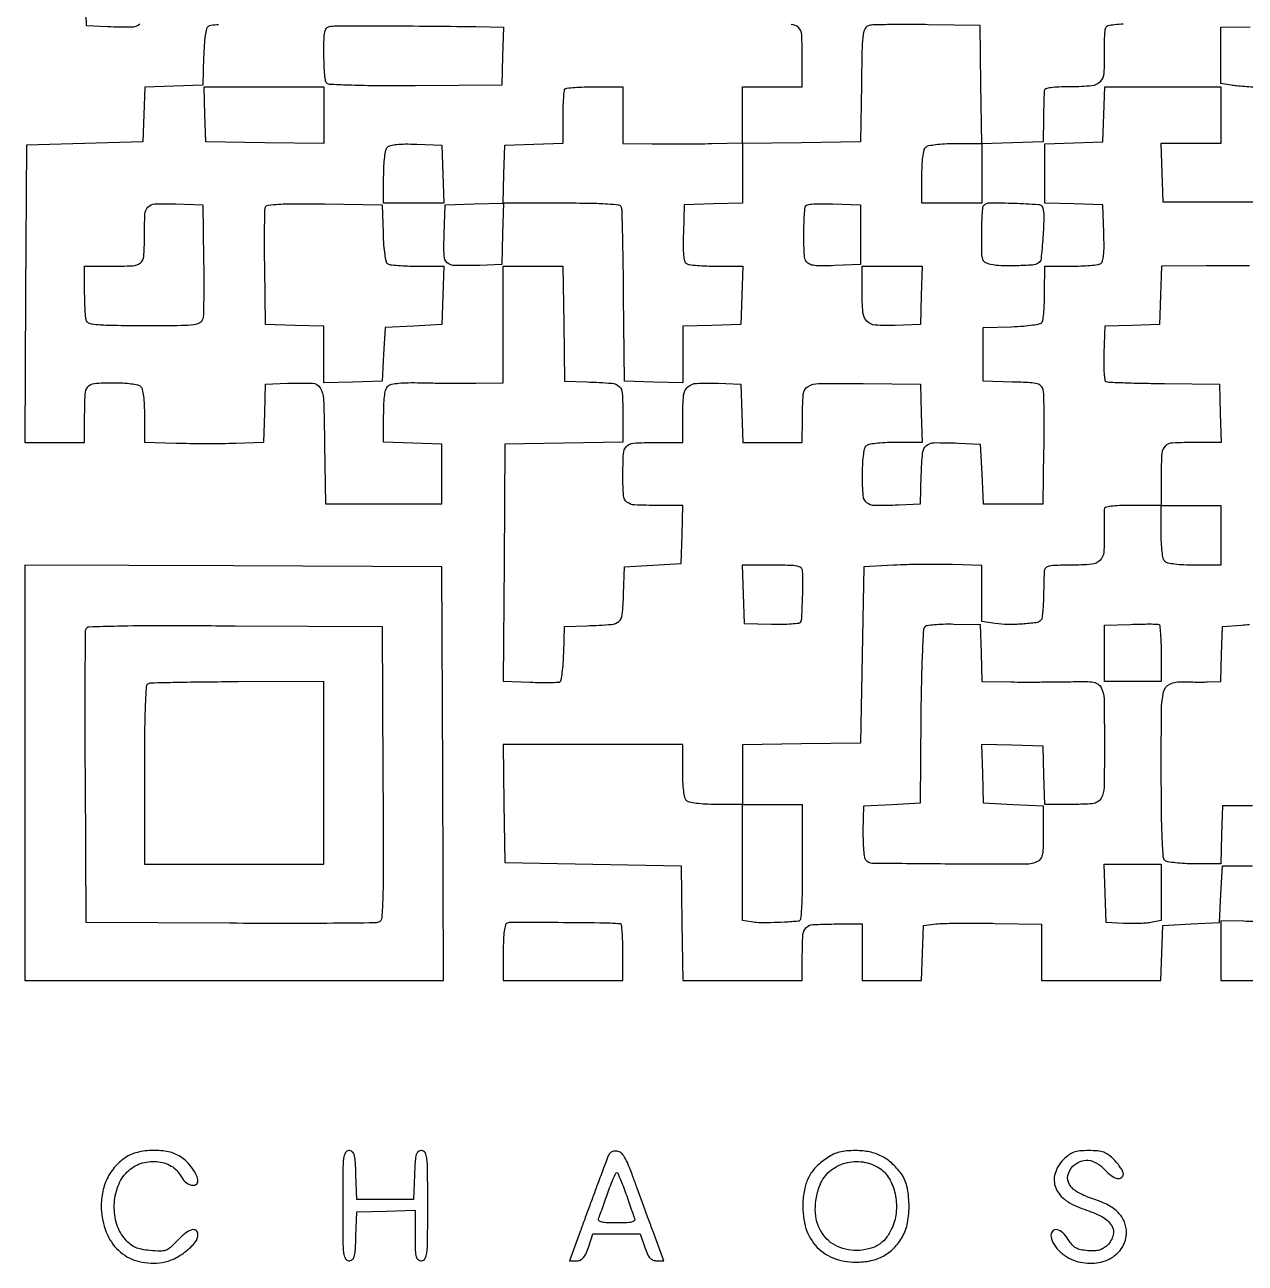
# Model space of a CAD drawing. Extents: x 156 to 936, y 100 to 969.
# Drawn here: x 156 to 543.7, y 100.2 to 493.7 of the extents above; entities that cross this region are included whole.
import ezdxf

# ---------------------------------------------------------------- set-up
doc = ezdxf.new("R2010")
doc.units = 0

msp = doc.modelspace()

# ---------------------------------------------------------------- linework, layer by layer
for points in [[(175.213788, 503.25), (175.5, 493.5), (182.400991, 493.179488, 0.013191), (189.980726, 493.027641, 0.17684), (192.545599, 493.98257, 0.194254)], [(217.562135, 493.748365, 0.008774), (215.143755, 493.504888, 0.112538), (214.292098, 493.201688, 0.195149), (213.75425, 492.447011, 0.020215), (213.326695, 490.262875, 0.020298), (212.991711, 487.292364, 0.009786), (212.792098, 483.467001), (212.5, 474.5), (203.288393, 474.212982), (194.076786, 473.925964), (193.788393, 465.212982), (193.5, 456.5), (175, 456), (156.5, 455.5), (156.240208, 408.25), (155.980417, 361), (165.490208, 361), (175, 361), (175, 368.918213, -0.01065), (175.157481, 376.310519, -0.159949), (176.052708, 378.690254, -0.206765), (178.102218, 379.772902, -0.019554), (183.906989, 380, -0.012415), (187.136184, 379.91981, -0.021121), (189.825282, 379.672007, -0.021703), (191.888147, 379.301898, -0.142062), (192.8, 378.8, -0.144554), (193.309648, 377.863269, -0.021162), (193.677128, 375.707542, -0.020418), (193.921568, 372.862112, -0.011217), (194, 369.366413), (194, 361.132827), (203.924009, 360.816413, 0.004653), (208.380343, 360.715829, 0.002928), (213.588033, 360.677263, 0.002939), (218.711705, 360.699443, 0.005384), (222.886973, 360.787036), (231.925929, 361.074071), (232.212964, 370.287036), (232.5, 379.5), (239.479083, 379.800912, -0.020449), (247.375868, 379.818265, -0.253026), (249.874462, 378.339682, -0.128108), (250.893739, 374.873171, -0.004158), (251.227984, 360.236474), (251.5, 341.5), (270, 341.5), (288.5, 341.5), (288.5, 351), (288.5, 360.5), (279.25, 360.787526), (270, 361.075052), (270, 369.415081, -0.009183), (270.074326, 373.461633, -0.02907), (270.330886, 376.158273, -0.04395), (270.773872, 377.962049, -0.138222), (271.47458, 378.978903, -0.125079), (272.589189, 379.508902, -0.024523), (274.802749, 379.834299, -0.020936), (277.814653, 380.000288, -0.00977), (281.72458, 379.975462, 0.003165), (285.717686, 379.89735, 0.001862), (290.492533, 379.851957, 0.001862), (295.264977, 379.842131, 0.00318), (299.25, 379.874114), (308, 380), (308, 398.5), (308, 417), (317.477441, 417), (326.954883, 417), (327.227441, 398.75), (327.5, 380.5), (334.5, 380.245668, -0.009063), (342.473925, 379.811123, -0.165247), (344.784819, 378.833819, -0.199221), (345.810214, 376.710381, -0.014145), (346, 370.003013), (346, 361.044131), (327.25, 360.772065), (308.5, 360.5), (308.238047, 322.823813), (307.976094, 285.147625), (316.591689, 284.823813, 0.006083), (319.954583, 284.738372, 0.008801), (322.926844, 284.751349, 0.005164), (325.413108, 284.831673, 0.129521), (326.059675, 285.031844, 0.216257), (326.409408, 285.55758, 0.00859), (326.748029, 287.894979, 0.013814), (327.031614, 290.748261, 0.009184), (327.206033, 294.031844), (327.5, 302.5), (334.5, 302.754332, 0.009206), (342.366323, 303.18527, 0.159803), (344.710509, 304.149036, 0.195196), (345.801646, 306.253839, 0.014923), (346.211203, 312.759315), (346.5, 321.5), (355.5, 322), (364.5, 322.5), (364.787526, 331.75), (365.075052, 341), (357.119313, 341, -0.010646), (349.687438, 341.158253, -0.161183), (347.306484, 342.060432, -0.206061), (346.224628, 344.125625, -0.019031), (346, 350.025201, -0.011643), (346.172277, 357.422529, -0.176212), (347.146066, 359.75553, -0.194364), (349.353769, 360.801887, -0.014665), (356.106989, 361), (365, 361), (365, 369.464816, -0.023427), (365.305339, 375.977918, -0.185863), (366.623507, 378.630306, -0.176675), (369.418233, 379.786611, -0.020779), (376.265532, 379.793496), (383.5, 379.5), (383.787526, 370.25), (384.075052, 361), (393.537526, 361), (403, 361), (403.013655, 368.25, -0.017697), (403.317578, 376.399845, -0.245617), (404.819339, 378.825455, -0.133098), (408.149979, 379.747568, -0.004198), (422.355061, 379.705756), (440.5, 379.5), (440.787526, 370.25), (441.075052, 361), (432.737526, 361, 0.01101), (429.190499, 360.921884, 0.020283), (426.315021, 360.678036, 0.021051), (424.141321, 360.311042, 0.145015), (423.2, 359.8, 0.144765), (422.689713, 358.86117, 0.021112), (422.322455, 356.697258, 0.020356), (422.078287, 353.838136, 0.011122), (422, 350.319052, 0.019851), (422.245842, 344.129415, 0.208391), (423.41302, 341.942745, 0.16774), (425.947407, 341.054179, 0.01198), (433.520917, 341.199088), (440.5, 341.5), (440.787398, 350.740334, -0.015844), (441.223546, 357.678762, -0.194277), (442.421808, 359.990355, -0.177046), (444.942653, 360.934395, -0.012739), (452.520917, 360.800912), (459.5, 360.5), (460, 351), (460.5, 341.5), (470, 341.5), (479.5, 341.5), (479.785177, 358.5, 0.003173), (479.854759, 365.173302, 0.004399), (479.826535, 371.156202, 0.002775), (479.730766, 376.178779, 0.054259), (479.525511, 377.712602, 0.131445), (478.849311, 378.942088, 0.140013), (477.664342, 379.633766, 0.049913), (475.361511, 379.982732, 0.004889), (469.740334, 380.212602), (460.5, 380.5), (460.5, 389), (460.5, 397.5), (469.467001, 397.792098, 0.009786), (473.292364, 397.991711, 0.020298), (476.262875, 398.326695, 0.020215), (478.447011, 398.75425, 0.195149), (479.201688, 399.292098, 0.112618), (479.504907, 400.144238, 0.008743), (479.748365, 402.568616, 0.011595), (479.922842, 405.501991, 0.008591), (479.984687, 408.75), (480, 417), (488.25, 417.015313, 0.009158), (491.503986, 417.080961, 0.01219), (494.455895, 417.266784, 0.009524), (496.89348, 417.526866, 0.110447), (497.791346, 417.849883, 0.190691), (498.391596, 418.675579, 0.03736), (498.721257, 420.518036, 0.025891), (498.863419, 423.325344, 0.007874), (498.791346, 427.58457), (498.5, 436.5), (489.25, 436.787526), (480, 437.075052), (480, 446.5), (480, 455.924948), (489.25, 456.212474), (498.5, 456.5), (498.788933, 465.25), (499.077866, 474), (517.538933, 474), (536, 474), (536, 465), (536, 456), (526.462474, 456), (516.924948, 456), (517.212474, 446.75), (517.5, 437.5), (536.5, 437.5), (555.5, 437.5)], [(504.987494, 493.926923, 0.020844), (502.183877, 493.695326, 0.020582), (500.114572, 493.350208, 0.205524), (499.411618, 492.856995, 0.112339), (499.143886, 492.074932, 0.010637), (498.971259, 490.044686, 0.013179), (498.879758, 487.585848, 0.010008), (498.90451, 484.888246, -0.022245), (498.803986, 478.315177, -0.177993), (497.610494, 475.584684, -0.180527), (494.94194, 474.298196, -0.023007), (488.464816, 474, 0.008077), (484.494947, 473.935868, 0.02805), (481.938839, 473.709338, 0.042242), (480.348671, 473.338836, 0.297425), (479.873218, 472.75, 0.016891), (479.81776, 471.927217, 0.00124), (479.747483, 469.664062, 0.001727), (479.679662, 466.963729, 0.001307), (479.623218, 464), (479.5, 456.5), (469.772197, 456.214056), (460.044395, 455.928112), (459.772197, 474.714056), (459.5, 493.5), (443, 493.747311, 0.003055), (436.517262, 493.804857, 0.004208), (430.692549, 493.771952, 0.002709), (425.805212, 493.676721, 0.050162), (424.272507, 493.483908, 0.20154), (422.978688, 492.554106, 0.104716), (422.301532, 490.647341, 0.02769), (421.991406, 486.638377, 0.001724), (421.772507, 474.736597), (421.5, 456.5), (402.75, 456.227935), (384, 455.955869), (384, 464.977935), (384, 474), (393.5, 474), (403, 474), (403, 483.393011, 0.013298), (402.809647, 490.54893, 0.19079), (401.767356, 492.820169, 0.18106), (399.429085, 493.823337, 0.011759)], [(546.273082, 473.880374, -0.005167), (543.454687, 474.080976, -0.005182), (540.932722, 474.313028, -0.016338), (539.25, 474.541226), (536, 475.090626), (536, 484.045313), (536, 493), (545.25, 493.075513, -0.000588)], [(545.051974, 417.088799, 0.000778), (537.65148, 417.096205, 0.001219), (531.287526, 417.077164), (517.075052, 417), (516.787526, 407.75), (516.5, 398.5), (507.8224, 398.212123), (499.144799, 397.924246), (498.8224, 389.332244, 0.009107), (498.751469, 385.655995, 0.020859), (498.864013, 382.887885, 0.020316), (499.11096, 380.889887, 0.266794), (499.565056, 380.334102, 0.081709), (500.39179, 380.165435, 0.001173), (505.438766, 379.984409, 0.003205), (511.306113, 379.825379, 0.002104), (518.065056, 379.713981), (535.5, 379.5), (535.787526, 370.25), (536.075052, 361), (528.119313, 361, 0.011676), (520.578687, 360.823888, 0.180709), (518.23551, 359.821417, 0.191194), (517.190859, 357.550484, 0.01333), (517, 350.393011), (517, 341), (508, 341, 0.007411), (503.748184, 340.936973, 0.026685), (501.046677, 340.712223, 0.039961), (499.371808, 340.344295, 0.305759), (498.890032, 339.75, 0.021386), (498.854352, 338.957349, 0.002081), (498.858084, 337.037004, 0.002635), (498.884137, 334.746891, 0.002082), (498.935698, 332.269587, -0.024858), (498.783962, 326.135349, -0.182142), (497.568505, 323.518124, -0.173507), (494.893929, 322.284701, -0.022131), (488.464816, 322, 0.005763), (483.678699, 321.944835, 0.044524), (481.455376, 321.694687, 0.123786), (480.344373, 321.161642, 0.204543), (479.877143, 320.25, 0.008838), (479.822244, 319.203559, 0.001261), (479.753027, 317.055868, 0.001434), (479.684826, 314.514369, 0.001223), (479.627143, 311.833805, -0.009236), (479.529377, 309.230824, -0.013198), (479.339132, 306.92745, -0.009086), (479.09755, 305.035051, -0.161355), (478.825222, 304.49236, -0.166175), (477.298973, 303.743, -0.014251), (472.905703, 303.308565, -0.019914), (468.203714, 303.166316, -0.034832), (464.32161, 303.47448), (460, 304.122546), (460, 312.992653), (460, 321.86276), (450.75, 322.18138, 0.007), (446.521873, 322.267784, 0.004027), (441.426563, 322.25953, 0.004022), (436.307538, 322.168824, 0.006705), (432, 322), (422.5, 321.5), (422, 293.5), (421.5, 265.5), (402.75, 265.227935), (384, 264.955869), (384, 255.477935), (384, 246), (375.7, 246, -0.011084), (372.171507, 246.07823, -0.020332), (369.306878, 246.322289, -0.021091), (367.139671, 246.689458, -0.144849), (366.2, 247.2, -0.144849), (365.689458, 248.139671, -0.021091), (365.322289, 250.306878, -0.020332), (365.07823, 253.171507, -0.011084), (365, 256.7), (365, 265), (336.477935, 265), (307.955869, 265), (308.227935, 246.25), (308.5, 227.5), (336.5, 227), (364.5, 226.5), (364.772559, 208.25), (365.045117, 190), (384.022559, 190), (403, 190), (403, 197.418213, -0.01257), (403.178205, 204.50542, -0.179949), (404.159562, 206.785965, -0.190034), (406.370658, 207.807402, -0.014293), (413.106989, 208), (422, 208), (422, 199), (422, 190), (431.461067, 190), (440.922134, 190), (441.211067, 198.75), (441.5, 207.5), (445.5, 208, -0.024712), (447.876822, 208.178455, -0.003716), (452.657812, 208.264968, -0.004165), (458.309506, 208.27814, -0.003586), (464.25, 208.199891), (479, 207.899782), (479, 198.949891), (479, 190), (497.961067, 190), (516.922134, 190), (517.211067, 198.75), (517.5, 207.5), (526.5, 208), (535.5, 208.5), (536, 217.5), (536.5, 226.5), (546, 226.5)], [(546, 245.5), (536.5, 245.5), (536.213055, 236.293865), (535.926109, 227.08773), (527.740991, 227.105717, -0.01149), (524.516553, 227.186914, -0.015377), (521.599829, 227.417544, -0.012524), (519.211511, 227.741226, -0.134037), (518.328904, 228.141997, -0.203711), (517.693221, 229.374592, -0.00709), (517.362729, 234.871762, -0.008766), (517.134691, 242.91734, -0.002236), (517.052121, 255.958658, -0.002509), (517.115253, 275.947928, -0.054291), (517.79866, 281.779865, -0.232048), (519.771254, 284.213452, -0.12062), (523.699036, 284.983256, 0.005923), (525.457357, 284.922221, 0.003212), (527.620468, 284.886683, 0.003199), (529.822526, 284.878746, 0.005053), (531.711067, 284.903108), (535.922134, 285), (536.211067, 293.75), (536.5, 302.5), (542.5, 303, -0.0113), (545.053739, 303.154797, -0.009486)], [(546.230203, 208.806102, -0.00274), (543.25, 208.860787), (536, 209.033563), (536, 199.516782), (536, 190), (555.5, 190)]]:
    msp.add_lwpolyline(points, format="xyb")
for points in [[(299.287526, 493.125854), (308.075052, 493), (307.787526, 483.75), (307.5, 474.5), (280, 474.359051, -0.002265), (267.070776, 474.351343, -0.007868), (258.714137, 474.515722, -0.004826), (252.753427, 474.784463, -0.24048), (251.765313, 475.359051, -0.115125), (251.474787, 476.172963, -0.008323), (251.241942, 478.566745, -0.01131), (251.074725, 481.461555, -0.008302), (251.015313, 484.676676, -0.006533), (251.065796, 489.187002, -0.043243), (251.314465, 491.424356, -0.106617), (251.831019, 492.614294, -0.192902), (252.712897, 493.176676, -0.046327), (254.862904, 493.379321, -0.00062), (268.21169, 493.381298, -0.001846), (283.14387, 493.309871, -0.001461)], [(346, 465), (346, 456), (355.25, 455.881396, 0.00287), (359.495149, 455.851333, 0.001617), (364.646875, 455.861081, 0.001613), (369.846075, 455.904511, 0.002643), (374.25, 455.978791), (384, 456.19479), (384, 446.634921), (384, 437.075052), (374.75, 436.787526), (365.5, 436.5), (365.208654, 427.58457, 0.007874), (365.136581, 423.325344, 0.025891), (365.278743, 420.518036, 0.03736), (365.608404, 418.675579, 0.190691), (366.208654, 417.849883, 0.110589), (367.107413, 417.52683, 0.009469), (369.555128, 417.266784, 0.012148), (372.519159, 417.080958, 0.009118), (375.787526, 417.015313), (384.075052, 417), (383.787526, 407.75), (383.5, 398.5), (374.25, 398.212474), (365, 397.924948), (365, 388.924948), (365, 379.924948), (355.75, 380.212474), (346.5, 380.5), (346.247402, 407.5, 0.001572), (346.116913, 417.939182, 0.002447), (345.932113, 426.935938, 0.0007), (345.722174, 434.758061, 0.08234), (345.528787, 435.75, 0.280519), (344.713054, 436.392246, 0.013539), (341.122383, 436.726805, 0.013266), (335.648527, 436.942028, 0.003192), (326.567597, 437), (308.072424, 437), (307.786212, 427.25), (307.5, 417.5), (300.5, 417.280469, -0.010558), (292.6041, 417.199638, -0.180426), (290.225313, 418.116512, -0.207608), (289.198811, 420.316917, -0.014557), (289.21285, 427.278376), (289.5, 436.5), (298.712964, 436.787036), (307.925929, 437.074071), (308.212964, 446.287036), (308.5, 455.5), (317.75, 455.787526), (327, 456.075052), (327, 464.370859, -0.007492), (327.048358, 467.597974, -0.01107), (327.195833, 470.425607, -0.006503), (327.401227, 472.773618, -0.17298), (327.666667, 473.333333, -0.174709), (328.23216, 473.599192, -0.005871), (330.732292, 473.804167, -0.010477), (333.733476, 473.951666, -0.007039), (337.166667, 474), (346, 474)], [(288.787526, 446.25), (289.075052, 437), (279.537526, 437), (270, 437), (270, 445.3, -0.010869), (270.078193, 448.896692, -0.021373), (270.324495, 451.746533, -0.023516), (270.70151, 453.866807, -0.141534), (271.236619, 454.836619, -0.141627), (272.215618, 455.376564, -0.030081), (274.156875, 455.694801, -0.024175), (276.863904, 455.841129, -0.010354), (280.486619, 455.786619), (288.5, 455.5)], [(460, 446.5), (460, 437), (450.5, 437), (441, 437), (441, 445.3, -0.011084), (441.07823, 448.828493, -0.020332), (441.322289, 451.693122, -0.021091), (441.689458, 453.860329, -0.144849), (442.2, 454.8, -0.144849), (443.139671, 455.310542, -0.021091), (445.306878, 455.677711, -0.020332), (448.171507, 455.92177, -0.011084), (451.7, 456), (460, 456)], [(212.785177, 419.5, -0.003172), (212.854779, 412.826774, -0.004397), (212.826613, 406.844111, -0.002773), (212.730933, 401.821673, -0.054264), (212.525778, 400.288462, -0.198325), (211.589569, 399.012509, -0.107126), (209.717388, 398.36542, -0.028115), (205.793489, 398.117388, -0.001728), (194.082831, 398.076923, -0.002629), (184.17484, 398.129027, -0.018191), (179.322331, 398.356752, -0.03425), (176.567553, 398.778016, -0.251131), (175.59223, 399.620249, -0.068975), (175.359815, 400.618819, -0.007109), (175.173967, 403.036198, -0.008746), (175.043295, 405.936708, -0.006883), (175, 409.081787), (175, 417), (182.918213, 417, 0.01072), (190.320766, 417.158728, 0.161531), (192.69651, 418.061585, 0.20568), (193.775989, 420.126878, 0.018983), (194, 426.025201, -0.011184), (194.167112, 433.495535, -0.17617), (195.128196, 435.81059, -0.202676), (197.29849, 436.802272, -0.015486), (203.87125, 436.787164), (212.5, 436.5)], [(269.792098, 427.532999, 0.009786), (269.991711, 423.707636, 0.020298), (270.326695, 420.737125, 0.020215), (270.75425, 418.552989, 0.195149), (271.292098, 417.798312, 0.112754), (272.145057, 417.495059, 0.00869), (274.579639, 417.251635, 0.011554), (277.525136, 417.077155, 0.008553), (280.787526, 417.015313), (289.075052, 417), (288.787526, 407.75), (288.5, 398.5), (279.5, 398), (270.5, 397.5), (270, 389), (269.5, 380.5), (260.25, 380.212474), (251, 379.924948), (251, 388.924948), (251, 397.924948), (241.75, 398.212474), (232.5, 398.5), (232.226045, 416.466382, -0.002704), (232.157375, 423.44598, -0.004056), (232.179809, 429.538854, -0.00172), (232.259087, 434.742579, -0.087153), (232.45335, 435.739028, -0.27603), (233.318001, 436.418078, -0.018025), (236.620509, 436.719594, -0.014517), (241.894181, 436.856573, -0.002964), (251.227305, 436.772646), (269.5, 436.5)], [(421.5, 427), (421.5, 417.5), (413.306341, 417.210468, -0.006813), (408.73243, 417.111223, -0.042663), (406.402455, 417.291471, -0.093742), (405.036209, 417.789291, -0.136707), (404.155912, 418.710468, -0.109543), (403.655488, 420.499388, -0.009585), (403.487795, 425.237339, -0.013117), (403.541508, 430.596354, -0.014329), (403.879043, 435.788933, -0.297794), (404.366635, 436.401316, -0.051858), (405.882261, 436.733684, -0.029391), (408.451304, 436.871231, -0.006933), (412.75, 436.788933), (421.5, 436.5)], [(479.278731, 435.716021, -0.098938), (479.771328, 432.832071, -0.011247), (479.435489, 426.19453, -0.007109), (478.837139, 419.355316, -0.23302), (477.98148, 417.988554, -0.121072), (476.109006, 417.383368, -0.010991), (471.167693, 417.137812, -0.015), (466.150033, 417.149472, -0.044956), (462.75, 417.566943, -0.07828), (461.123374, 418.19461, -0.19235), (460.345442, 419.184173, -0.067399), (460.049158, 421.123851, -0.004246), (460, 426.912789, -0.007102), (460.048337, 430.315517, -0.010561), (460.195833, 433.291048, -0.005959), (460.400868, 435.768656, -0.174467), (460.666667, 436.333333, -0.198652), (462.631398, 437.148306, -0.00854), (470.265375, 437.025568, -0.007088), (477.992633, 436.659554, -0.293758)], [(440.787526, 407.75), (440.5, 398.5), (432.520365, 398.203802, -0.024754), (426.179672, 398.2824, -0.188489), (423.521953, 399.515788, -0.172538), (422.277182, 402.288424, -0.02007), (422, 409.19113), (422, 417), (431.537526, 417), (441.075052, 417)], [(536, 331.5), (536, 322), (527.7, 322, -0.011084), (524.171507, 322.07823, -0.020332), (521.306878, 322.322289, -0.021091), (519.139671, 322.689458, -0.144849), (518.2, 323.2, -0.144849), (517.689458, 324.139671, -0.021091), (517.322289, 326.306878, -0.020332), (517.07823, 329.171507, -0.011084), (517, 332.7), (517, 341), (526.5, 341), (536, 341)], [(384.212474, 312.75), (384.5, 303.5), (393.214783, 303.28851, 0.009438), (396.593335, 303.270304, 0.014334), (399.527137, 303.394047, 0.00891), (401.9303, 303.607622, 0.231709), (402.465866, 303.944771, 0.1266), (402.80705, 305.041065, 0.002872), (403.050655, 310.5604, 0.007196), (403.181877, 316.033333, 0.015484), (403.091694, 320.25, 0.221737), (402.601833, 321.171141, 0.116991), (401.390026, 321.701725, 0.040154), (398.929474, 321.947389, 0.004812), (393.462474, 322), (383.924948, 322)], [(459.787526, 294.066768), (460.075052, 285), (469.287526, 284.906082, 0.002281), (473.478571, 284.882476, 0.001343), (478.488258, 284.890566, 0.001343), (483.494142, 284.92554, 0.002296), (487.672502, 284.985146, -0.005467), (493.060703, 285.027831, -0.043688), (495.533309, 284.803865, -0.105162), (496.949187, 284.22648, -0.121249), (497.922502, 283.144806, -0.118734), (498.851863, 279.5801, -0.004368), (498.991433, 265.535136, -0.004351), (498.886044, 251.48572, -0.11936), (497.964816, 247.934259, -0.124845), (497.035635, 246.91623, -0.095527), (495.637562, 246.33809, -0.043663), (493.254746, 246.064385, -0.006774), (488.502342, 246), (480.075052, 246), (479.787526, 255.25), (479.5, 264.5), (469.711989, 264.78667), (459.923978, 265.073341), (460.211989, 255.78667), (460.5, 246.5), (469.986528, 246), (479.473057, 245.5), (479.552771, 237.18684, -0.00722), (479.530874, 232.672031, -0.039793), (479.290999, 230.252876, -0.082463), (478.778539, 228.817561, -0.143961), (477.885384, 227.93866, -0.123426), (473.992867, 226.962186, -0.001787), (449.969198, 227.043762, -0.001118), (425.329284, 227.270581, -0.227162), (423.201961, 228.319751, -0.133387), (422.842891, 229.167465, -0.01174), (422.580235, 231.503302, -0.014717), (422.411911, 234.349815, -0.010927), (422.387404, 237.5), (422.5, 245.5), (431.5, 246), (440.5, 246.5), (440.766376, 273.917269, -0.003023), (440.933255, 284.504758, -0.004748), (441.218016, 293.598768, -0.001422), (441.561577, 301.465586, -0.162765), (441.929812, 302.417269, -0.179902), (442.701543, 302.862122, -0.017453), (444.877477, 303.151053, -0.019053), (447.71371, 303.31861, -0.010721), (451.163435, 303.316768), (459.5, 303.133536)], [(517, 293.940983), (517, 285), (508, 285), (499, 285), (499, 293.959558), (499, 302.919115), (507.25, 303.209558, -0.003781), (510.46554, 303.298422, -0.005533), (513.296875, 303.323909, -0.002827), (515.691447, 303.305428, -0.094645), (516.25, 303.190983, -0.275007), (516.549995, 302.790758, -0.006393), (516.779688, 300.346326, -0.012377), (516.94584, 297.390443, -0.00785)], [(269.759817, 255.860756, -0.000764), (269.87272, 227.927169, -0.00799), (269.718396, 216.469094, -0.011301), (269.378632, 209.947145, -0.290193), (268.367296, 208.58745, -0.089452), (267.032792, 208.333595, -0.000479), (253.803136, 208.219928, -0.002086), (238.709184, 208.167691, -0.00132), (221.107479, 208.226694), (175.5, 208.5), (175.239372, 254.5, -0.000997), (175.174287, 272.225103, -0.001596), (175.197198, 287.357597, -0.000282), (175.267665, 300.72814, -0.090314), (175.461789, 301.759906, -0.301449), (176.45055, 302.464468, -0.003096), (185.402033, 302.70934, -0.005599), (198.68089, 302.841585, -0.001079), (222.722417, 302.759906), (269.5, 302.5)], [(195.25, 284.337719, 0.286605), (194.579791, 283.416621, 0.006896), (194.265434, 277.906228, 0.008864), (194.055066, 269.647433, 0.001935), (194, 255.416667), (194, 227), (222.5, 227), (251, 227), (251, 256), (251, 285), (223.75, 284.921053, 0.001717), (213.21496, 284.854351, 0.002675), (204.1375, 284.717133, 0.000767), (196.247198, 284.543529, 0.090243)], [(403, 227.5, -0.003043), (402.944086, 218.311792, -0.013719), (402.731538, 212.948284, -0.014645), (402.399506, 209.512255, -0.35162), (401.75, 208.883785, -0.009703), (397.338599, 208.559848, -0.009602), (392.902486, 208.405889, -0.009275), (389.032132, 208.417737, -0.04024), (386.75, 208.651434), (384, 209.158911), (384, 227.579455), (384, 246), (393.5, 246), (403, 246)], [(517, 218.045313), (517, 209.090626), (513.75, 208.482682, -0.027401), (512.124346, 208.269925, -0.010403), (509.839062, 208.145157, -0.010267), (507.343963, 208.112208, -0.012364), (505, 208.187369), (499.5, 208.5), (499.212474, 217.75), (498.924948, 227), (507.962474, 227), (517, 227)], [(309.25, 208.285002, 0.244674), (308.666489, 207.651241, 0.032906), (308.29771, 205.817239, 0.025003), (308.067253, 203.035235, 0.008164), (308, 198.916667), (308, 190), (327, 190), (346, 190), (346, 199, 0.007813), (345.946025, 202.45404, 0.012866), (345.779688, 205.370032, 0.006475), (345.550346, 207.760119, 0.364945), (345.25, 208.046919, 0.012188), (338.678761, 208.297417, 0.001778), (325.320906, 208.43327, 0.000392), (310.606643, 208.519059, 0.088173)], [(187.897883, 133.741929, 0.07347), (184.429031, 130.617455, 0.068551), (181.914474, 126.552848, 0.065869), (180.520685, 121.805725, 0.059323), (180.338636, 116.683358, 0.083319), (182.233158, 109.240134, 0.114707), (186.361594, 103.740219, 0.118806), (192.369591, 100.748827, 0.093852), (199.647769, 100.469888, 0.076477), (203.419858, 101.642966, 0.053144), (207.206299, 104.018734, 0.055357), (210.098362, 106.863431, 0.172443), (211, 109.4, 0.237529), (210.394555, 110.602562, 0.238894), (209.070458, 110.828448, 0.095183), (206.962097, 109.704351, 0.033774), (204.443787, 107.37172, -0.019924), (202.250722, 105.224574, -0.097042), (200.767855, 104.332676, -0.093453), (199.031557, 104.049525, -0.017772), (195.82033, 104.243242, -0.022887), (193.065448, 104.635849, -0.057273), (191.128658, 105.23868, -0.066291), (189.549766, 106.203578, -0.040181), (187.961985, 107.716516, -0.108513), (185.24564, 112.538312, -0.081019), (184.420869, 118.602872, -0.08111), (185.565804, 124.608568, -0.109219), (188.53336, 129.260633, -0.113957), (192.734527, 131.885569, -0.10331), (197.819419, 132.527809, -0.109894), (202.487445, 131.088101, -0.144869), (205.556065, 127.891583, 0.094241), (206.950892, 126.113447, 0.106149), (208.847943, 125.06179, 0.191052), (210.324356, 125.184424, 0.292626), (210.964565, 126.25, 0.100369), (210.529078, 128.123336, 0.047083), (209.281866, 130.288688, 0.044254), (207.501624, 132.380424, 0.048639), (205.432574, 134.053655, 0.095632), (201.659785, 135.613906, 0.054862), (196.74001, 136.067004, 0.054485), (191.785117, 135.436151, 0.087985)], [(257, 118.5, 0.00187), (257.041285, 107.461115, 0.025991), (257.277971, 103.484496, 0.097008), (257.853053, 101.656723, 0.274756), (258.957936, 101, 0.164207), (260.008978, 101.354742, 0.160667), (260.64141, 102.276855, 0.055115), (260.981863, 104.231624, 0.006162), (261.207936, 108.75), (261.5, 116.5), (270.75, 116.787526), (280, 117.075052), (280, 109.037526, 0.005313), (280.051287, 104.211383, 0.055714), (280.312208, 102.254691, 0.176373), (280.921542, 101.350583, 0.158458), (282, 101, 0.267644), (283.131287, 101.652291, 0.103099), (283.721429, 103.4375, 0.026629), (283.959338, 107.362042, 0.001825), (284, 118.5, 0.00187), (283.958715, 129.538885, 0.025991), (283.722029, 133.515504, 0.097008), (283.146947, 135.343277, 0.274756), (282.042064, 136, 0.164207), (280.991022, 135.645258, 0.160667), (280.35859, 134.723145, 0.055115), (280.018137, 132.768376, 0.006162), (279.792064, 128.25), (279.5, 120.5), (270.5, 120.5), (261.5, 120.5), (261.207936, 128.25, 0.006162), (260.981863, 132.768376, 0.055115), (260.64141, 134.723145, 0.160667), (260.008978, 135.645258, 0.164207), (258.957936, 136, 0.274756), (257.853053, 135.343277, 0.097008), (257.277971, 133.515504, 0.025991), (257.041285, 129.538885, 0.00187)], [(341.144251, 133.81934, -0.000583), (340.672257, 132.549442, -0.000136), (339.876859, 130.418806, -0.00014), (338.960097, 127.967202, -0.000137), (338.035942, 125.5, 0.000946), (336.938673, 122.556154, 0.000385), (335.455842, 118.545313, 0.000381), (333.868254, 114.230828, 0.000485), (332.411263, 110.25), (329.035919, 101), (331.298793, 101, 0.096532), (332.47927, 101.230052, 0.116843), (333.396979, 101.881847, 0.075555), (334.190257, 103.120087, 0.021534), (335.030834, 105.25), (336.5, 109.5), (344, 109.5), (351.5, 109.5), (352.969166, 105.25, 0.021534), (353.809743, 103.120087, 0.075555), (354.603021, 101.881847, 0.116843), (355.52073, 101.230052, 0.096532), (356.701207, 101), (358.964081, 101), (355.585787, 110.25, 0.000024), (354.079462, 114.373809, 0.000016), (352.340687, 119.132812, 0.000016), (350.64488, 123.77331, 0.00003), (349.282624, 127.5, 0.009477), (347.69556, 131.598318, 0.04045), (346.509931, 133.936587, 0.07431), (345.407535, 135.249446, 0.1456), (344.18049, 135.81934, 0.07029), (343.142038, 135.824826, 0.112321), (342.314977, 135.514679, 0.104266), (341.662696, 134.856031, 0.054571)], [(410.989831, 133.75, 0.042363), (407.542746, 130.949578, 0.071666), (405.263431, 128.01741, 0.070906), (403.8895, 124.538333, 0.040605), (403.198619, 120.069123, 0.081124), (403.911362, 112.143409, 0.11521), (407.172613, 105.894228, 0.120822), (412.724865, 101.931087, 0.095146), (420.003667, 100.533333, 0.051935), (424.769735, 101.029725, 0.072523), (428.785875, 102.50642, 0.075401), (432.099886, 105.013507, 0.061725), (434.788956, 108.555726, 0.087618), (436.451276, 113.092089, 0.04926), (436.909909, 118.95863, 0.049669), (436.222339, 124.676416, 0.105058), (434.37717, 128.718033, 0.048799), (431.401791, 132.008518, 0.067425), (428.127631, 134.265243, 0.067691), (424.381335, 135.563762, 0.049661), (420, 136, 0.020483), (417.093848, 135.880898, 0.040721), (414.821794, 135.506499, 0.047379), (412.875868, 134.819467, 0.040897)], [(485.923077, 133.076923, 0.123622), (483.292442, 128.682412, 0.174868), (483.531069, 124.169427, 0.142633), (486.771634, 120.18185, 0.075056), (492.554338, 117.351349, -0.043841), (498.192106, 115.014197, -0.129526), (501.267994, 112.215592, -0.209756), (501.768896, 109.139673, -0.134123), (499.945181, 105.945181, -0.056234), (498.733417, 104.979127, -0.071904), (497.429758, 104.401417, -0.059918), (495.83564, 104.154152, -0.026746), (493.708847, 104.195181, -0.029494), (491.442877, 104.495435, -0.081564), (489.938041, 105.05068, -0.087037), (488.745942, 106.034325, -0.036823), (487.513666, 107.71148, 0.061947), (485.779923, 109.838919, 0.128357), (483.920872, 110.873813, 0.259966), (482.593285, 110.52628, 0.204296), (482, 109.134859, 0.127823), (482.607675, 106.796683, 0.064939), (484.430568, 104.339289, 0.060176), (487.030054, 102.225719, 0.067944), (489.957187, 100.894681, 0.091192), (495.807454, 100.253189, 0.111347), (501.064037, 101.847311, 0.12622), (504.677072, 105.332162, 0.13897), (506, 110, 0.098498), (505.32999, 113.368146, 0.095926), (503.419232, 116.259348, 0.078454), (500.199702, 118.651189, 0.043304), (495.666154, 120.545594, -0.046194), (490.643493, 122.678496, -0.128007), (487.853214, 125.270259, -0.20363), (487.378549, 128.105633, -0.138246), (489, 131, -0.098974), (491.309638, 132.540059, -0.123232), (493.854524, 132.91313, -0.110925), (496.477131, 132.042233, -0.06958), (499, 130, 0.043599), (501.176119, 128.043549, 0.103435), (503.137726, 127.122427, 0.227216), (504.425299, 127.402209, 0.231504), (505, 128.576923, 0.115959), (504.812648, 129.373898, 0.028583), (504.141346, 130.549279, 0.027718), (503.195777, 131.842082, 0.024625), (502.076923, 133.076923, 0.034195), (500.312711, 134.615022, 0.0755), (498.746639, 135.466418, 0.065802), (496.864647, 135.879026, 0.021106), (494, 136, 0.021106), (491.135353, 135.879026, 0.065802), (489.253361, 135.466418, 0.0755), (487.687289, 134.615022, 0.034195)], [(427.560046, 130.368699, -0.118357), (430.610318, 127.128004, -0.076212), (432.472023, 122.290692, -0.071932), (432.864942, 116.815752, -0.08229), (431.638016, 111.717881, -0.054146), (429.88399, 108.571606, -0.083534), (427.69109, 106.370124, -0.082463), (424.876533, 104.989242, -0.051464), (421.260131, 104.298513, -0.129127), (414.187799, 105.519412, -0.150681), (409.112076, 110.033435, -0.135517), (407.130164, 117.047082, -0.096956), (408.656107, 125.098547, -0.120664), (411.76762, 129.449803, -0.109932), (416.641072, 132.054674, -0.106566), (422.288953, 132.391416, -0.107223)], [(346.97809, 122.25, 0.000112), (347.909719, 119.573636, 0.000144), (348.766747, 117.115625, 0.000109), (349.486264, 115.055356, 0.001267), (349.77001, 114.25, -0.333393), (349.590639, 113.674895, -0.103243), (348.709664, 113.282428, -0.043297), (346.962067, 113.059636, -0.010066), (344, 113, -0.010028), (341.035153, 113.059469, -0.043418), (339.290441, 113.282055, -0.104405), (338.415036, 113.674804, -0.333849), (338.239258, 114.25, 0.001342), (338.528838, 115.055384, 0.000115), (339.262832, 117.115625, 0.000152), (340.137054, 119.573636, 0.000118), (341.087305, 122.25, -0.007071), (342.046733, 124.837524, -0.011286), (342.947255, 127.017188, -0.00527), (343.758543, 128.810232, -0.291715), (344.056126, 129, -0.293254), (344.352527, 128.809802, -0.005311), (345.151233, 127.017188, -0.011342), (346.036623, 124.837532, -0.007102)]]:
    msp.add_lwpolyline(points, format="xyb", close=True)
for points in [[(251, 464.977935), (251, 455.955869), (232.25, 456.227935), (213.5, 456.5), (213.211067, 465.25), (212.922134, 474), (231.961067, 474), (251, 474)], [(156, 256.007138), (156, 190), (222.50719, 190), (289.014379, 190), (288.75719, 255.75), (288.5, 321.5), (222.25, 321.757138), (156, 322.014276)]]:
    msp.add_lwpolyline(points, close=True)

doc.saveas('drawing.dxf')
